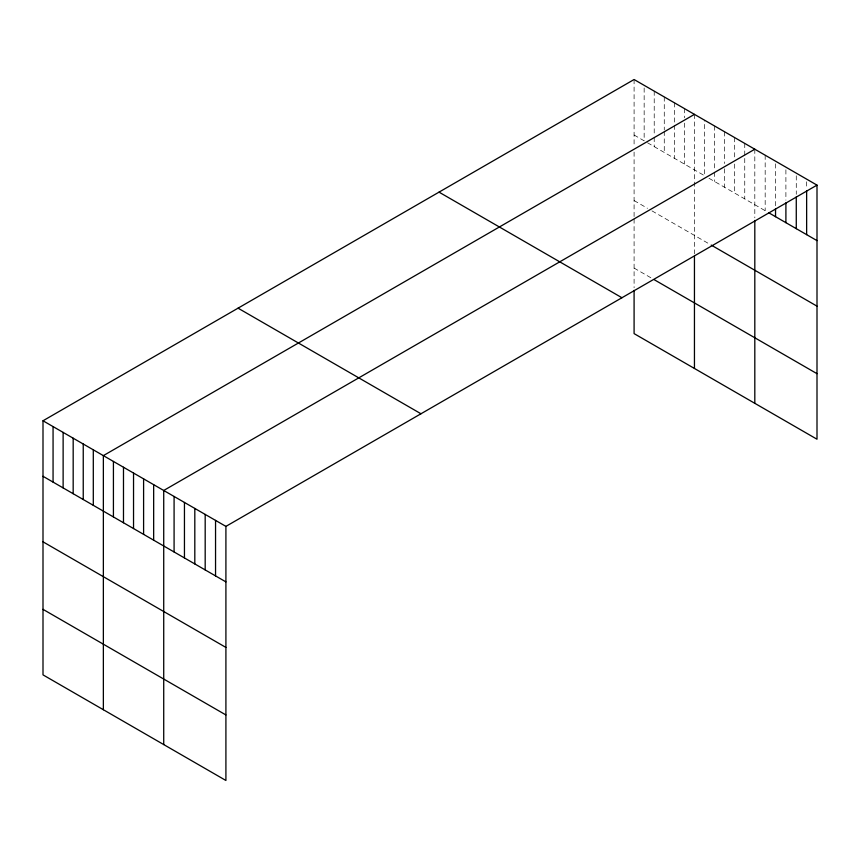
<?xml version="1.0" encoding="UTF-8"?>
<svg xmlns="http://www.w3.org/2000/svg" width="860" height="860" viewBox="0 0 860 860"><rect width="100%" height="100%" fill="white"/><g stroke="black" fill="none" stroke-linecap="round" stroke-linejoin="round"><path stroke-width="0.64" stroke-dasharray="4.3 3.22" d="M634.089 135.02L644.151 140.836L644.151 85.333M647.505 142.771L704.512 175.687L704.512 120.174M708.984 178.267L767.475 212.033M634.089 200.563L647.505 208.303M651.977 210.883L710.102 244.444M634.089 268.083L651.977 278.404M806.637 181.782L806.637 188.394M796.274 175.795L796.274 194.296M785.9 169.818L785.9 200.208M775.537 163.83L775.537 207.443M765.174 155.198L765.174 210.711M754.811 149.221L754.811 217.827M744.749 143.405L744.749 198.918M734.687 137.6L734.687 157.423M734.687 164.034L734.687 193.102M724.625 131.795L724.625 163.507M724.625 168.797L724.625 187.297M714.574 125.99L714.574 170.914M714.574 172.236L714.574 181.492M694.45 114.369L694.45 253.829M684.388 108.564L684.388 117.809M684.388 123.098L684.388 164.066M674.326 102.748L674.326 123.894M674.326 125.216L674.326 158.261M664.264 96.944L664.264 129.978M664.264 131.3L664.264 152.446M654.213 91.138L654.213 136.073M654.213 137.396L654.213 146.641M634.089 79.518L634.089 146.823M634.089 152.07L634.089 217.752M634.089 218.977L634.089 287.745"/><path stroke-width="1.29" d="M817 185.126L225.911 526.385L225.911 780.482L43 674.874L43 420.776L634.089 79.518L817 185.126L817 439.223L634.089 333.615L634.089 290.358M694.45 114.369L103.361 455.628L103.361 709.726M754.811 149.221L163.722 490.479L163.722 744.577M768.625 212.7L817 240.628M711.22 245.089L817 306.16M654.213 279.693L817 373.681M439.03 192.135L621.941 297.743M238.059 308.17L420.97 413.767M43 420.776L225.911 526.385M43 476.289L225.911 581.887M43 541.822L225.911 647.429M43 609.342L225.911 714.95M806.637 191.038L806.637 234.64M796.274 196.94L796.274 228.663M785.9 202.852L785.9 222.675M775.537 208.765L775.537 216.688M754.811 220.45L754.811 403.308M694.45 256.28L694.45 368.467M215.548 520.397L215.548 575.91M205.185 514.42L205.185 569.922M194.811 508.432L194.811 563.934M184.448 502.444L184.448 557.957M174.085 496.467L174.085 551.97M153.66 484.674L153.66 540.177M143.599 478.859L143.599 534.372M133.536 473.054L133.536 528.556M123.485 467.249L123.485 522.751M113.423 461.444L113.423 516.946M93.299 449.823L93.299 505.325M83.237 444.018L83.237 499.52M73.175 438.202L73.175 493.715M63.124 432.397L63.124 487.899M53.062 426.592L53.062 482.094"/></g></svg>
